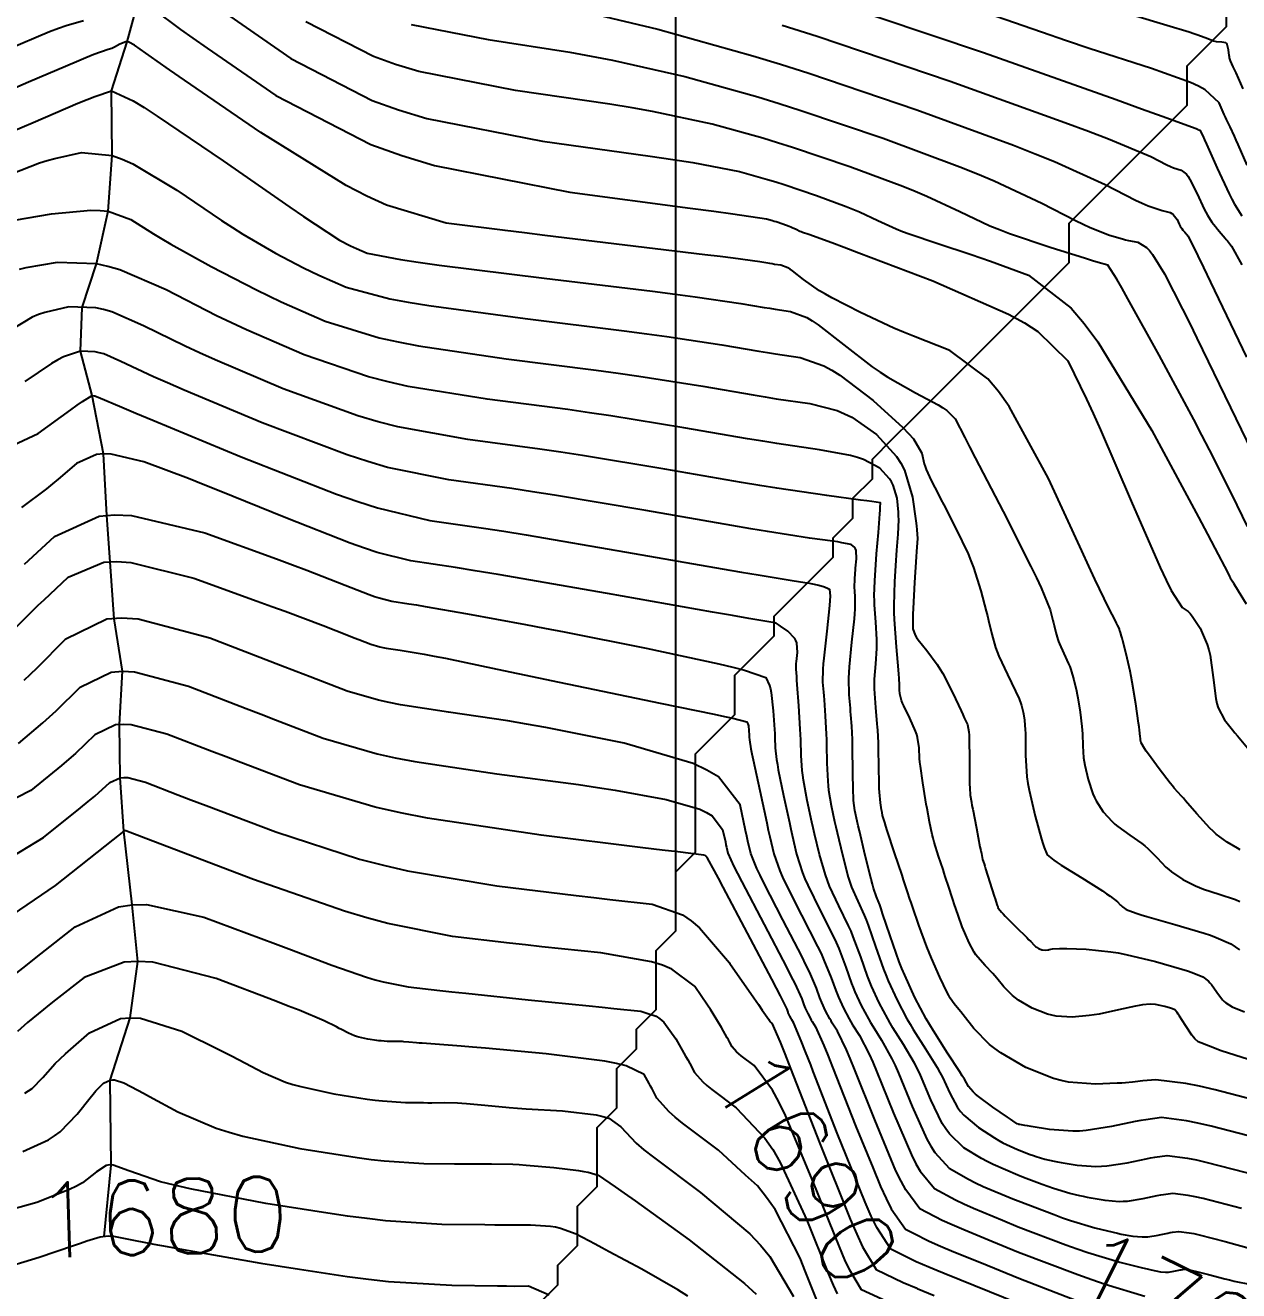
# Model space of a CAD drawing. Header units: metres. Extents: x 837117 to 838479, y 1189012 to 1191015.
# Drawn here: x 837821.9 to 837883.6, y 1189146.2 to 1189210.5 of the extents above; entities that cross this region are included whole.
import ezdxf

# ---------------------------------------------------------------- set-up
doc = ezdxf.new("R2010")
doc.units = ezdxf.units.M
doc.header["$LTSCALE"] = 0.3
for name, color, linetype in [('COTAS 10', 1, 'Continuous'), ('COTAS INT', 252, 'Continuous'), ('DRENAJE', 5, 'Continuous')]:
    doc.layers.add(name, color=color, linetype=linetype)
doc.styles.get("Standard").update_dxf_attribs({"font": 'simplex.shx'})

msp = doc.modelspace()

# ---------------------------------------------------------------- linework, layer by layer
at = {"layer": 'COTAS 10'}
for points in [[(837849.753, 1189211.325), (837854.098, 1189210.288), (837858.928, 1189208.939), (837860.34, 1189208.508), (837861.783, 1189208.052), (837867.26, 1189206.2), (837872.188, 1189204.39), (837873.285, 1189203.961), (837874.265, 1189203.563), (837876.838, 1189202.39), (837878.388, 1189201.6), (837878.723, 1189201.444), (837879.018, 1189201.315), (837879.742, 1189201.076), (837880.135, 1189200.97), (837880.222, 1189200.924), (837880.298, 1189200.872), (837880.491, 1189200.623), (837880.607, 1189200.373), (837880.634, 1189200.319), (837880.659, 1189200.272), (837880.733, 1189200.156), (837880.793, 1189200.083), (837880.827, 1189200.043), (837880.89, 1189199.97), (837880.954, 1189199.894), (837880.972, 1189199.872), (837880.991, 1189199.849), (837881.059, 1189199.763), (837881.556, 1189198.767), (837881.845, 1189198.17), (837882.2, 1189197.435), (837884.027, 1189193.621)], [(837883.7, 1189168.58), (837883.563, 1189168.659), (837883.049, 1189168.959), (837882.49, 1189169.37), (837882.324, 1189169.52), (837882.153, 1189169.684), (837881.494, 1189170.406), (837880.927, 1189171.074), (837880.814, 1189171.204), (837880.72, 1189171.311), (837880.536, 1189171.502), (837880.354, 1189171.707), (837880.26, 1189171.824), (837880.149, 1189171.965), (837879.589, 1189172.692), (837879.034, 1189173.44), (837878.925, 1189173.595), (837878.835, 1189173.728), (837878.67, 1189174.02), (837878.638, 1189174.157), (837878.632, 1189174.193), (837878.627, 1189174.227), (837878.62, 1189174.341), (837878.585, 1189174.659), (837878.564, 1189174.822), (837878.536, 1189175.017), (837878.393, 1189175.99), (837878.209, 1189177.102), (837878.157, 1189177.384), (837878.103, 1189177.655), (837877.904, 1189178.54), (837877.735, 1189179.201), (837877.701, 1189179.331), (837877.672, 1189179.437), (837877.616, 1189179.629), (837877.598, 1189179.667), (837877.595, 1189179.676), (837877.591, 1189179.685), (837877.583, 1189179.712), (837877.577, 1189179.741), (837877.574, 1189179.75), (837877.572, 1189179.76), (837877.561, 1189179.803), (837877.472, 1189179.993), (837877.421, 1189180.096), (837877.357, 1189180.221), (837877.031, 1189180.857), (837876.315, 1189182.342), (837876.005, 1189183.003), (837875.648, 1189183.772), (837873.955, 1189187.45), (837871.967, 1189191.114), (837871.423, 1189191.875), (837870.882, 1189192.525), (837868.951, 1189193.954), (837867.089, 1189194.682), (837866.592, 1189194.89), (837866.102, 1189195.101), (837864.398, 1189195.885), (837862.947, 1189196.632), (837862.618, 1189196.819), (837862.319, 1189196.998), (837861.501, 1189197.575), (837860.952, 1189198.002), (837860.823, 1189198.087), (837860.704, 1189198.157), (837860.358, 1189198.289), (837860.024, 1189198.338), (837859.913, 1189198.356), (837859.793, 1189198.376), (837859.293, 1189198.462), (837857.934, 1189198.648), (837857.273, 1189198.732), (837856.488, 1189198.829), (837848.362, 1189199.805), (837847.323, 1189199.933), (837846.347, 1189200.054), (837843.333, 1189200.438), (837840.302, 1189201.352), (837839.315, 1189201.807), (837838.262, 1189202.349), (837833.925, 1189205.037), (837830.045, 1189207.702), (837829.28, 1189208.23), (837828.65, 1189208.667), (837827.494, 1189209.487), (837827.212, 1189209.632), (837827.132, 1189209.643), (837827.052, 1189209.641), (837826.758, 1189209.529), (837826.485, 1189209.37), (837826.417, 1189209.339), (837826.354, 1189209.313), (837826.154, 1189209.264), (837825.427, 1189209), (837825.031, 1189208.839), (837824.55, 1189208.639), (837822.108, 1189207.596), (837819.645, 1189206.54)], [(837886.267, 1189155.376), (837882.429, 1189156.372), (837881.628, 1189156.556), (837880.941, 1189156.7), (837879.408, 1189156.891), (837878.747, 1189156.83), (837878.61, 1189156.816), (837878.493, 1189156.803), (837878.235, 1189156.767), (837877.867, 1189156.733), (837877.681, 1189156.722), (837877.457, 1189156.71), (837876.345, 1189156.662), (837874.979, 1189156.761), (837874.596, 1189156.842), (837874.211, 1189156.945), (837872.801, 1189157.514), (837871.53, 1189158.255), (837871.233, 1189158.469), (837870.958, 1189158.685), (837870.162, 1189159.496), (837869.617, 1189160.194), (837869.501, 1189160.339), (837869.399, 1189160.464), (837869.159, 1189160.74), (837868.961, 1189161.035), (837868.886, 1189161.171), (837868.802, 1189161.331), (837868.428, 1189162.104), (837868.004, 1189163.074), (837867.889, 1189163.357), (837867.775, 1189163.646), (837867.371, 1189164.745), (837867.041, 1189165.698), (837866.973, 1189165.895), (837866.916, 1189166.064), (837866.792, 1189166.433), (837866.657, 1189166.849), (837866.591, 1189167.048), (837866.514, 1189167.282), (837866.135, 1189168.429), (837865.763, 1189169.56), (837865.69, 1189169.783), (837865.631, 1189169.968), (837865.527, 1189170.314), (837865.499, 1189170.471), (837865.488, 1189170.537), (837865.476, 1189170.613), (837865.419, 1189170.969), (837865.364, 1189171.508), (837865.353, 1189171.7), (837865.344, 1189171.911), (837865.326, 1189172.823), (837865.319, 1189173.684), (837865.317, 1189173.862), (837865.314, 1189174.013), (837865.304, 1189174.341), (837865.278, 1189174.661), (837865.265, 1189174.808), (837865.25, 1189174.981), (837865.174, 1189175.814), (837865.12, 1189176.761), (837865.117, 1189177.006), (837865.12, 1189177.243), (837865.177, 1189178.035), (837865.234, 1189178.81), (837865.237, 1189179.037), (837865.235, 1189179.268), (837865.18, 1189180.146), (837865.116, 1189181.024), (837865.108, 1189181.256), (837865.105, 1189181.482), (837865.125, 1189182.256), (837865.183, 1189183.083), (837865.203, 1189183.342), (837865.224, 1189183.615), (837865.312, 1189184.708), (837865.388, 1189185.657), (837865.401, 1189185.838), (837865.41, 1189185.985), (837865.414, 1189186.22), (837864.986, 1189186.279), (837864.722, 1189186.315), (837864.396, 1189186.359), (837862.695, 1189186.587), (837860.147, 1189186.964), (837859.286, 1189187.102), (837858.359, 1189187.254), (837854.45, 1189187.924), (837850.273, 1189188.62), (837849.176, 1189188.789), (837848.104, 1189188.946), (837844.45, 1189189.429), (837840.889, 1189190.075), (837839.876, 1189190.337), (837838.851, 1189190.634), (837835.052, 1189192.006), (837831.606, 1189193.476), (837830.804, 1189193.835), (837830.067, 1189194.173), (837827.954, 1189195.221), (837826.348, 1189195.922), (837825.931, 1189196.042), (837825.525, 1189196.129), (837824.162, 1189196.173), (837822.935, 1189195.896), (837822.615, 1189195.781), (837822.305, 1189195.649), (837821.26, 1189195.034)], [(837821.52, 1189179.935), (837822.336, 1189180.749), (837822.608, 1189181.012), (837822.902, 1189181.292), (837824.129, 1189182.441), (837825.935, 1189183.198), (837826.593, 1189183.23), (837827.318, 1189183.186), (837830.507, 1189182.385), (837833.726, 1189181.223), (837834.471, 1189180.951), (837835.153, 1189180.7), (837837.085, 1189179.971), (837838.38, 1189179.469), (837838.66, 1189179.36), (837838.906, 1189179.265), (837839.511, 1189179.033), (837839.972, 1189178.898), (837840.127, 1189178.864), (837840.294, 1189178.831), (837840.997, 1189178.726), (837842.23, 1189178.52), (837842.731, 1189178.424), (837843.302, 1189178.312), (837845.938, 1189177.763), (837849.087, 1189177.098), (837849.98, 1189176.912), (837850.883, 1189176.724), (837854.219, 1189176.039), (837856.962, 1189175.472), (837857.49, 1189175.358), (837857.918, 1189175.263), (837858.63, 1189175.079), (837858.68, 1189174.975), (837858.691, 1189174.932), (837858.701, 1189174.881), (837858.728, 1189174.645), (837858.744, 1189174.402), (837858.747, 1189174.347), (837858.749, 1189174.298), (837858.754, 1189174.164), (837858.834, 1189173.71), (837858.885, 1189173.46), (837858.948, 1189173.154), (837859.278, 1189171.599), (837859.636, 1189169.942), (837859.717, 1189169.572), (837859.791, 1189169.241), (837859.989, 1189168.367), (837860.296, 1189167.512), (837860.437, 1189167.193), (837860.603, 1189166.838), (837861.404, 1189165.256), (837862.22, 1189163.663), (837862.395, 1189163.301), (837862.547, 1189162.973), (837862.914, 1189162.071), (837863.144, 1189161.421), (837863.21, 1189161.251), (837863.278, 1189161.086), (837863.534, 1189160.527), (837863.82, 1189159.991), (837863.907, 1189159.84), (837863.997, 1189159.688), (837864.351, 1189159.131), (837864.844, 1189158.184), (837865.022, 1189157.785), (837865.218, 1189157.328), (837866.076, 1189155.187), (837866.99, 1189153.064), (837867.221, 1189152.619), (837867.443, 1189152.236), (837868.167, 1189151.366), (837869.223, 1189150.783), (837869.655, 1189150.581), (837870.147, 1189150.36), (837871.619, 1189149.752), (837872.425, 1189149.418), (837874.842, 1189148.498), (837875.421, 1189148.292), (837875.961, 1189148.108), (837877.587, 1189147.619), (837878.738, 1189147.33), (837878.979, 1189147.272), (837879.186, 1189147.222), (837879.652, 1189147.122), (837879.906, 1189147.103), (837879.979, 1189147.105), (837880.053, 1189147.11), (837880.329, 1189147.154), (837880.584, 1189147.208), (837880.645, 1189147.219), (837880.702, 1189147.229), (837880.871, 1189147.251), (837881.146, 1189147.217), (837881.268, 1189147.191), (837881.412, 1189147.158), (837882.099, 1189146.98), (837882.93, 1189146.767), (837883.164, 1189146.711), (837883.401, 1189146.657), (837884.268, 1189146.476)], [(837865.886, 1189145.549), (837864.458, 1189146.204), (837863.861, 1189147.203), (837863.612, 1189147.742), (837863.327, 1189148.396), (837861.998, 1189151.706), (837860.585, 1189155.077), (837860.248, 1189155.77), (837859.934, 1189156.358), (837858.993, 1189157.61), (837858.342, 1189158.101), (837858.211, 1189158.21), (837858.1, 1189158.307), (837857.876, 1189158.556), (837857.74, 1189158.812), (837857.685, 1189158.913), (837857.623, 1189159.026), (837857.333, 1189159.546), (837856.921, 1189160.233), (837856.78, 1189160.452), (837856.628, 1189160.685), (837855.986, 1189161.629), (837855.942, 1189161.664), (837854.816, 1189162.516), (837854.331, 1189162.711), (837853.778, 1189162.886), (837851.199, 1189163.335), (837848.199, 1189163.651), (837847.38, 1189163.742), (837846.565, 1189163.833), (837843.664, 1189164.176), (837840.368, 1189164.832), (837839.305, 1189165.122), (837838.176, 1189165.459), (837833.554, 1189167.068), (837828.075, 1189169.146), (837827.05, 1189169.534), (837827.007, 1189169.544), (837826.996, 1189169.544), (837826.986, 1189169.542), (837826.953, 1189169.527), (837826.399, 1189169.089), (837823.458, 1189166.763), (837820.966, 1189165.047)], [(837855.621, 1189145.894), (837855.124, 1189146.201), (837853.286, 1189147.258), (837851.635, 1189148.148), (837851.256, 1189148.351), (837850.912, 1189148.534), (837849.952, 1189149.034), (837849.147, 1189149.334), (837848.9, 1189149.39), (837848.643, 1189149.435), (837847.628, 1189149.5), (837846.279, 1189149.499), (837845.81, 1189149.502), (837845.302, 1189149.507), (837843.123, 1189149.535), (837840.263, 1189149.722), (837839.325, 1189149.827), (837838.324, 1189149.954), (837837.105, 1189150.146), (837834.178, 1189150.605), (837830.335, 1189151.345), (837829.525, 1189151.529), (837828.824, 1189151.703), (837827.21, 1189152.255), (837826.411, 1189152.547), (837826.224, 1189152.558), (837826.053, 1189152.537), (837825.56, 1189152.209), (837824.856, 1189151.649), (837824.551, 1189151.483), (837824.198, 1189151.312), (837822.529, 1189150.654), (837820.272, 1189150.014)]]:
    msp.add_lwpolyline(points, dxfattribs=at)
at = {"layer": 'COTAS INT'}
for points in [[(837862.617, 1189211.824), (837870.66, 1189209.103), (837877.397, 1189206.712), (837878.692, 1189206.25), (837879.741, 1189205.876), (837881.468, 1189205.247), (837881.566, 1189205.197), (837881.587, 1189205.187), (837881.605, 1189205.179), (837881.651, 1189205.164), (837881.805, 1189204.864), (837881.892, 1189204.676), (837881.998, 1189204.442), (837882.539, 1189203.221), (837883.136, 1189201.927), (837883.276, 1189201.648), (837883.406, 1189201.403), (837883.785, 1189200.805)], [(837884.065, 1189203.377), (837883.6, 1189204.427), (837883.499, 1189204.653), (837883.41, 1189204.851), (837883.185, 1189205.33), (837883.011, 1189205.695), (837882.953, 1189205.82), (837882.89, 1189205.957), (837882.629, 1189206.541), (837881.926, 1189207.208), (837881.585, 1189207.398), (837881.18, 1189207.589), (837879.191, 1189208.299), (837876.022, 1189209.318), (837874.874, 1189209.705), (837873.609, 1189210.138), (837868.061, 1189212.079)], [(837828.436, 1189211.319), (837829.843, 1189210.279), (837830.469, 1189209.835), (837831.198, 1189209.324), (837834.688, 1189206.915), (837839.51, 1189204.43), (837841.079, 1189203.87), (837842.749, 1189203.367), (837849.627, 1189202.012), (837855.747, 1189201.2), (837856.94, 1189201.039), (837857.916, 1189200.905), (837859.627, 1189200.651), (837859.932, 1189200.565), (837860.021, 1189200.538), (837860.113, 1189200.509), (837860.459, 1189200.392), (837860.78, 1189200.273), (837860.855, 1189200.242), (837860.924, 1189200.214), (837861.124, 1189200.119), (837861.322, 1189200.029), (837861.389, 1189200.003), (837861.462, 1189199.975), (837861.771, 1189199.872), (837862.948, 1189199.443), (837863.569, 1189199.21), (837864.317, 1189198.927), (837868.084, 1189197.495), (837871.933, 1189195.806), (837872.734, 1189195.362), (837873.419, 1189194.927), (837874.937, 1189193.44), (837875.898, 1189191.48), (837876.233, 1189190.748), (837876.598, 1189189.932), (837878.165, 1189186.302), (837879.633, 1189182.936), (837879.937, 1189182.288), (837880.196, 1189181.762), (837880.757, 1189180.889), (837881.06, 1189180.686), (837881.156, 1189180.584), (837881.257, 1189180.461), (837881.662, 1189179.851), (837882.031, 1189179.014), (837882.108, 1189178.749), (837882.174, 1189178.47), (837882.323, 1189177.338), (837882.46, 1189176.26), (837882.518, 1189176.014), (837882.586, 1189175.791), (837882.903, 1189175.176), (837883.311, 1189174.675), (837883.436, 1189174.525), (837883.565, 1189174.369), (837884.074, 1189173.764)], [(837821.023, 1189209.267), (837823.183, 1189210.167), (837823.635, 1189210.342), (837824.023, 1189210.485), (837824.899, 1189210.73)], [(837832.352, 1189210.947), (837835.451, 1189208.794), (837839.58, 1189206.665), (837840.924, 1189206.186), (837842.354, 1189205.755), (837848.245, 1189204.594), (837853.706, 1189203.843), (837854.867, 1189203.669), (837855.875, 1189203.51), (837858.245, 1189203.06), (837859.681, 1189202.659), (837860.101, 1189202.531), (837860.53, 1189202.395), (837862.159, 1189201.844), (837863.668, 1189201.283), (837864.021, 1189201.141), (837864.347, 1189201.004), (837865.289, 1189200.561), (837866.217, 1189200.137), (837866.534, 1189200.012), (837866.876, 1189199.885), (837868.328, 1189199.399), (837870.021, 1189198.845), (837870.514, 1189198.674), (837871.019, 1189198.496), (837872.934, 1189197.788), (837875.105, 1189196.116), (837875.771, 1189195.33), (837876.465, 1189194.403), (837879.209, 1189189.89), (837881.584, 1189185.479), (837882.045, 1189184.617), (837882.422, 1189183.911), (837883.075, 1189182.659), (837883.158, 1189182.468), (837883.176, 1189182.431), (837883.19, 1189182.402), (837883.222, 1189182.352), (837883.289, 1189182.257), (837883.325, 1189182.199), (837883.37, 1189182.126), (837883.596, 1189181.748), (837884, 1189181.075)], [(837884.069, 1189185.012), (837883.292, 1189186.619), (837882.147, 1189188.913), (837881.759, 1189189.659), (837881.342, 1189190.452), (837879.582, 1189193.716), (837877.992, 1189196.593), (837877.682, 1189197.143), (837877.428, 1189197.585), (837876.983, 1189198.293), (837876.484, 1189198.436), (837876.197, 1189198.523), (837875.845, 1189198.631), (837874.036, 1189199.191), (837871.976, 1189199.892), (837871.466, 1189200.088), (837870.982, 1189200.285), (837869.453, 1189201.003), (837867.769, 1189201.795), (837867.188, 1189202.039), (837866.556, 1189202.293), (837863.86, 1189203.296), (837860.948, 1189204.281), (837860.181, 1189204.523), (837859.43, 1189204.752), (837856.862, 1189205.469), (837853.834, 1189206.115), (837852.794, 1189206.299), (837851.666, 1189206.485), (837846.862, 1189207.177), (837841.96, 1189208.143), (837840.769, 1189208.502), (837839.65, 1189208.901), (837836.213, 1189210.673)], [(837841.565, 1189210.531), (837845.48, 1189209.76), (837849.625, 1189209.128), (837850.72, 1189208.929), (837851.793, 1189208.72), (837855.48, 1189207.879), (837859.179, 1189206.846), (837860.26, 1189206.516), (837861.365, 1189206.167), (837865.56, 1189204.748), (837869.444, 1189203.302), (837870.354, 1189202.937), (837871.192, 1189202.586), (837873.617, 1189201.445), (837875.334, 1189200.561), (837875.725, 1189200.373), (837876.079, 1189200.209), (837877.052, 1189199.821), (837877.72, 1189199.629), (837877.881, 1189199.588), (837878.033, 1189199.553), (837878.495, 1189199.471), (837878.945, 1189199.194), (837879.089, 1189199.036), (837879.24, 1189198.843), (837879.857, 1189197.85), (837880.778, 1189196.065), (837881.122, 1189195.373), (837881.505, 1189194.594), (837883.208, 1189191.064), (837884.812, 1189187.748)], [(837860.419, 1189210.501), (837862.2, 1189209.938), (837868.96, 1189207.651), (837874.793, 1189205.551), (837875.989, 1189205.106), (837877.003, 1189204.72), (837879.153, 1189203.819), (837879.977, 1189203.398), (837880.155, 1189203.315), (837880.312, 1189203.247), (837880.696, 1189203.12), (837880.97, 1189202.917), (837881.057, 1189202.8), (837881.148, 1189202.657), (837881.515, 1189201.922), (837881.871, 1189201.15), (837881.955, 1189200.983), (837882.033, 1189200.837), (837882.259, 1189200.48), (837882.445, 1189200.257), (837882.498, 1189200.194), (837882.55, 1189200.132), (837882.743, 1189199.908), (837882.941, 1189199.673), (837882.997, 1189199.604), (837883.054, 1189199.534), (837883.264, 1189199.269), (837883.787, 1189198.314)], [(837883.852, 1189207.267), (837883.49, 1189208.08), (837883.416, 1189208.246), (837883.353, 1189208.386), (837883.218, 1189208.676), (837883.164, 1189208.838), (837883.152, 1189208.897), (837883.141, 1189208.963), (837883.113, 1189209.251), (837883.047, 1189209.51), (837883.013, 1189209.557), (837882.971, 1189209.594), (837882.763, 1189209.639), (837882.5, 1189209.648), (837882.424, 1189209.663), (837882.347, 1189209.682), (837882.058, 1189209.797), (837881.556, 1189209.993), (837881.345, 1189210.064), (837881.103, 1189210.142), (837879.968, 1189210.485), (837878.226, 1189211)], [(837820.095, 1189204.592), (837822.341, 1189205.557), (837824.622, 1189206.524), (837825.09, 1189206.713), (837825.486, 1189206.869), (837826.325, 1189207.152), (837827.424, 1189206.645), (837827.984, 1189206.303), (837828.655, 1189205.874), (837832.005, 1189203.598), (837835.392, 1189201.25), (837836.087, 1189200.775), (837836.676, 1189200.377), (837837.926, 1189199.575), (837838.482, 1189199.287), (837838.634, 1189199.213), (837838.785, 1189199.141), (837839.322, 1189198.905), (837841.025, 1189198.577), (837841.912, 1189198.447), (837842.978, 1189198.302), (837848.324, 1189197.636), (837853.824, 1189196.969), (837854.987, 1189196.822), (837855.993, 1189196.691), (837858.324, 1189196.354), (837859.51, 1189196.151), (837859.793, 1189196.105), (837860.057, 1189196.062), (837860.849, 1189195.946), (837861.669, 1189195.632), (837861.951, 1189195.466), (837862.256, 1189195.265), (837863.558, 1189194.253), (837865.001, 1189193.127), (837865.396, 1189192.854), (837865.789, 1189192.598), (837867.192, 1189191.814), (837868.348, 1189191.199), (837868.586, 1189191.05), (837868.787, 1189190.909), (837869.216, 1189190.479), (837869.709, 1189189.53), (837869.951, 1189189.064), (837870.238, 1189188.509), (837871.654, 1189185.768), (837873.063, 1189182.985), (837873.345, 1189182.402), (837873.581, 1189181.902), (837874.044, 1189180.775), (837874.184, 1189180.237), (837874.216, 1189180.108), (837874.245, 1189179.987), (837874.327, 1189179.622), (837874.429, 1189179.271), (837874.471, 1189179.159), (837874.519, 1189179.041), (837874.743, 1189178.56), (837874.98, 1189178.037), (837875.037, 1189177.892), (837875.09, 1189177.747), (837875.247, 1189177.223), (837875.376, 1189176.651), (837875.411, 1189176.476), (837875.445, 1189176.294), (837875.564, 1189175.576), (837875.656, 1189174.849), (837875.673, 1189174.661), (837875.687, 1189174.478), (837875.706, 1189173.869), (837875.745, 1189173.257), (837875.771, 1189173.074), (837875.803, 1189172.884), (837875.973, 1189172.15), (837876.22, 1189171.426), (837876.301, 1189171.244), (837876.387, 1189171.069), (837876.743, 1189170.504), (837877.188, 1189170.01), (837877.33, 1189169.881), (837877.48, 1189169.755), (837878.093, 1189169.324), (837878.711, 1189168.897), (837878.864, 1189168.773), (837879.011, 1189168.646), (837879.477, 1189168.166), (837879.931, 1189167.697), (837880.07, 1189167.576), (837880.215, 1189167.46), (837880.785, 1189167.074), (837881.438, 1189166.74), (837881.636, 1189166.656), (837881.841, 1189166.576), (837882.64, 1189166.319), (837883.463, 1189166.046), (837883.683, 1189165.956)], [(837821.239, 1189202.942), (837822.669, 1189203.491), (837823.057, 1189203.615), (837823.441, 1189203.727), (837824.799, 1189204.029), (837826.356, 1189203.871), (837826.865, 1189203.692), (837827.409, 1189203.455), (837829.657, 1189202.111), (837831.927, 1189200.569), (837832.485, 1189200.208), (837833.012, 1189199.874), (837834.66, 1189198.905), (837836.092, 1189198.163), (837836.483, 1189197.973), (837836.872, 1189197.789), (837838.255, 1189197.18), (837840.482, 1189196.591), (837841.403, 1189196.42), (837842.455, 1189196.245), (837847.356, 1189195.585), (837852.394, 1189194.964), (837853.534, 1189194.814), (837854.563, 1189194.673), (837857.356, 1189194.247), (837859.227, 1189193.926), (837859.674, 1189193.853), (837860.09, 1189193.786), (837861.34, 1189193.602), (837862.547, 1189193.181), (837862.937, 1189192.965), (837863.351, 1189192.706), (837865.048, 1189191.412), (837866.555, 1189190.043), (837866.849, 1189189.737), (837867.09, 1189189.462), (837867.515, 1189188.734), (837867.635, 1189188.203), (837867.683, 1189188.054), (837867.738, 1189187.903), (837867.99, 1189187.349), (837868.363, 1189186.635), (837868.494, 1189186.383), (837868.637, 1189186.108), (837869.253, 1189184.918), (837869.87, 1189183.615), (837870.014, 1189183.268), (837870.146, 1189182.927), (837870.527, 1189181.747), (837870.795, 1189180.713), (837870.857, 1189180.465), (837870.913, 1189180.233), (837871.07, 1189179.532), (837871.267, 1189178.858), (837871.348, 1189178.642), (837871.44, 1189178.415), (837871.87, 1189177.491), (837872.288, 1189176.637), (837872.373, 1189176.454), (837872.444, 1189176.294), (837872.591, 1189175.906), (837872.65, 1189175.648), (837872.665, 1189175.569), (837872.681, 1189175.486), (837872.734, 1189175.162), (837872.775, 1189174.681), (837872.782, 1189174.5), (837872.788, 1189174.298), (837872.793, 1189173.396), (837872.863, 1189172.287), (837872.909, 1189171.955), (837872.968, 1189171.612), (837873.276, 1189170.279), (837873.605, 1189169.124), (837873.676, 1189168.892), (837873.739, 1189168.698), (837873.896, 1189168.316), (837874.227, 1189168.055), (837874.399, 1189167.938), (837874.607, 1189167.802), (837875.65, 1189167.146), (837876.702, 1189166.483), (837876.915, 1189166.342), (837877.094, 1189166.219), (837877.459, 1189165.927), (837877.617, 1189165.764), (837877.665, 1189165.722), (837877.715, 1189165.682), (837877.912, 1189165.549), (837878.419, 1189165.356), (837878.664, 1189165.278), (837878.954, 1189165.19), (837880.381, 1189164.783), (837881.866, 1189164.342), (837882.193, 1189164.232), (837882.483, 1189164.127), (837883.228, 1189163.792), (837883.671, 1189163.492)], [(837821.397, 1189200.584), (837823.273, 1189200.906), (837825.287, 1189201.096), (837825.746, 1189201.08), (837826.162, 1189201.035), (837827.308, 1189200.623), (837828.462, 1189199.889), (837828.883, 1189199.64), (837829.348, 1189199.371), (837831.394, 1189198.236), (837833.702, 1189197.04), (837834.333, 1189196.733), (837834.959, 1189196.437), (837837.187, 1189195.456), (837839.938, 1189194.605), (837840.894, 1189194.392), (837841.933, 1189194.189), (837846.387, 1189193.533), (837850.964, 1189192.958), (837852.081, 1189192.805), (837853.133, 1189192.656), (837856.387, 1189192.139), (837858.943, 1189191.701), (837859.554, 1189191.601), (837860.124, 1189191.51), (837861.83, 1189191.259), (837863.222, 1189190.902), (837863.592, 1189190.745), (837863.956, 1189190.562), (837865.217, 1189189.693), (837866.239, 1189188.574), (837866.453, 1189188.235), (837866.636, 1189187.883), (837867.048, 1189186.503), (837867.218, 1189185.292), (837867.249, 1189185.046), (837867.273, 1189184.838), (837867.303, 1189184.409), (837867.271, 1189183.957), (837867.256, 1189183.734), (837867.239, 1189183.469), (837867.154, 1189182.161), (837867.077, 1189180.838), (837867.064, 1189180.563), (837867.055, 1189180.328), (837867.056, 1189179.812), (837867.181, 1189179.487), (837867.25, 1189179.372), (837867.335, 1189179.246), (837867.767, 1189178.705), (837868.294, 1189178.001), (837868.438, 1189177.773), (837868.582, 1189177.532), (837869.093, 1189176.54), (837869.517, 1189175.638), (837869.604, 1189175.452), (837869.68, 1189175.294), (837869.845, 1189174.954), (837869.911, 1189174.582), (837869.923, 1189174.404), (837869.932, 1189174.193), (837869.946, 1189173.16), (837869.948, 1189172.125), (837869.951, 1189171.914), (837869.954, 1189171.735), (837869.974, 1189171.361), (837870.039, 1189171.004), (837870.07, 1189170.836), (837870.107, 1189170.638), (837870.292, 1189169.675), (837870.476, 1189168.727), (837870.513, 1189168.539), (837870.545, 1189168.383), (837870.61, 1189168.091), (837870.684, 1189167.861), (837870.72, 1189167.745), (837870.764, 1189167.607), (837870.982, 1189166.916), (837871.199, 1189166.227), (837871.243, 1189166.089), (837871.279, 1189165.974), (837871.351, 1189165.752), (837871.377, 1189165.683), (837871.384, 1189165.664), (837871.391, 1189165.646), (837871.418, 1189165.585), (837871.571, 1189165.408), (837871.657, 1189165.318), (837871.763, 1189165.209), (837872.305, 1189164.665), (837872.853, 1189164.119), (837872.962, 1189164.008), (837873.053, 1189163.916), (837873.229, 1189163.728), (837873.298, 1189163.658), (837873.322, 1189163.639), (837873.347, 1189163.62), (837873.458, 1189163.556), (837873.583, 1189163.507), (837873.618, 1189163.498), (837873.653, 1189163.491), (837873.782, 1189163.483), (837873.92, 1189163.495), (837873.96, 1189163.5), (837874.001, 1189163.507), (837874.158, 1189163.54), (837874.519, 1189163.562), (837874.689, 1189163.561), (837874.89, 1189163.558), (837875.867, 1189163.523), (837877.125, 1189163.395), (837877.502, 1189163.332), (837877.892, 1189163.258), (837879.405, 1189162.894), (837880.743, 1189162.508), (837881.023, 1189162.419), (837881.263, 1189162.339), (837881.803, 1189162.118), (837882.084, 1189161.895), (837882.162, 1189161.815), (837882.24, 1189161.726), (837882.518, 1189161.336), (837882.806, 1189160.953), (837882.889, 1189160.868), (837882.974, 1189160.792), (837883.293, 1189160.594), (837883.925, 1189160.342)], [(837884.131, 1189157.909), (837882.73, 1189158.36), (837882.084, 1189158.609), (837881.95, 1189158.662), (837881.834, 1189158.707), (837881.574, 1189158.81), (837881.393, 1189158.972), (837881.326, 1189159.054), (837881.253, 1189159.152), (837880.928, 1189159.64), (837880.617, 1189160.125), (837880.553, 1189160.22), (837880.498, 1189160.299), (837880.378, 1189160.444), (837880.265, 1189160.49), (837880.214, 1189160.507), (837880.156, 1189160.525), (837879.875, 1189160.606), (837879.558, 1189160.683), (837879.477, 1189160.698), (837879.398, 1189160.711), (837879.134, 1189160.738), (837878.736, 1189160.698), (837878.572, 1189160.669), (837878.385, 1189160.633), (837877.515, 1189160.435), (837876.533, 1189160.228), (837876.275, 1189160.186), (837876.023, 1189160.151), (837875.164, 1189160.076), (837874.353, 1189160.127), (837874.132, 1189160.171), (837873.912, 1189160.227), (837873.129, 1189160.535), (837872.439, 1189160.938), (837872.277, 1189161.054), (837872.128, 1189161.171), (837871.695, 1189161.612), (837871.335, 1189162.055), (837871.231, 1189162.174), (837871.126, 1189162.291), (837870.732, 1189162.703), (837870.362, 1189163.122), (837870.272, 1189163.244), (837870.187, 1189163.369), (837869.923, 1189163.845), (837869.698, 1189164.36), (837869.636, 1189164.511), (837869.576, 1189164.665), (837869.361, 1189165.249), (837869.16, 1189165.836), (837869.108, 1189165.992), (837869.058, 1189166.145), (837868.887, 1189166.674), (837868.71, 1189167.228), (837868.656, 1189167.396), (837868.599, 1189167.572), (837868.372, 1189168.26), (837868.154, 1189168.972), (837868.102, 1189169.161), (837868.053, 1189169.348), (837867.909, 1189169.994), (837867.783, 1189170.68), (837867.747, 1189170.891), (837867.709, 1189171.112), (837867.566, 1189171.984), (837867.447, 1189172.825), (837867.424, 1189173.025), (837867.406, 1189173.211), (837867.378, 1189173.768), (837867.306, 1189174.282), (837867.26, 1189174.442), (837867.203, 1189174.609), (837866.904, 1189175.275), (837866.601, 1189175.898), (837866.541, 1189176.038), (837866.492, 1189176.163), (837866.401, 1189176.498), (837866.386, 1189176.713), (837866.384, 1189176.763), (837866.384, 1189176.809), (837866.39, 1189176.941), (837866.373, 1189177.305), (837866.357, 1189177.497), (837866.337, 1189177.73), (837866.225, 1189178.9), (837866.126, 1189180.277), (837866.113, 1189180.64), (837866.107, 1189180.994), (837866.14, 1189182.209), (837866.212, 1189183.286), (837866.231, 1189183.555), (837866.25, 1189183.81), (837866.313, 1189184.625), (837866.343, 1189185.349), (837866.339, 1189185.547), (837866.331, 1189185.744), (837866.26, 1189186.449), (837866.064, 1189187.108), (837865.976, 1189187.277), (837865.874, 1189187.439), (837865.386, 1189187.973), (837864.561, 1189188.418), (837864.248, 1189188.524), (837863.897, 1189188.623), (837862.321, 1189188.915), (837860.157, 1189189.234), (837859.435, 1189189.349), (837858.66, 1189189.476), (837855.419, 1189190.032), (837851.703, 1189190.638), (837850.628, 1189190.797), (837849.534, 1189190.952), (837845.419, 1189191.481), (837841.411, 1189192.132), (837840.385, 1189192.365), (837839.394, 1189192.62), (837836.12, 1189193.731), (837833.195, 1189195.004), (837832.425, 1189195.361), (837831.673, 1189195.721), (837829.102, 1189197.038), (837826.759, 1189198.061), (837826.151, 1189198.235), (837825.56, 1189198.362), (837823.571, 1189198.426), (837821.972, 1189198.163), (837821.628, 1189198.084)], [(837885.433, 1189153.697), (837882.225, 1189154.529), (837881.556, 1189154.683), (837880.982, 1189154.803), (837879.701, 1189154.963), (837878.91, 1189154.858), (837878.646, 1189154.813), (837878.361, 1189154.76), (837877.169, 1189154.508), (837875.88, 1189154.304), (837875.535, 1189154.281), (837875.195, 1189154.272), (837874.01, 1189154.361), (837873.078, 1189154.51), (837872.897, 1189154.539), (837872.75, 1189154.563), (837872.497, 1189154.605), (837872.458, 1189154.617), (837872.43, 1189154.627), (837872.371, 1189154.649), (837872.142, 1189154.795), (837872.02, 1189154.877), (837871.874, 1189154.978), (837871.134, 1189155.495), (837870.394, 1189156.043), (837870.246, 1189156.163), (837870.124, 1189156.27), (837869.89, 1189156.543), (837869.683, 1189156.915), (837869.578, 1189157.085), (837869.452, 1189157.283), (837868.825, 1189158.238), (837868.108, 1189159.368), (837867.924, 1189159.676), (837867.748, 1189159.982), (837867.168, 1189161.069), (837866.649, 1189162.203), (837866.511, 1189162.538), (837866.376, 1189162.882), (837865.91, 1189164.2), (837865.529, 1189165.345), (837865.448, 1189165.579), (837865.378, 1189165.777), (837865.212, 1189166.194), (837865.066, 1189166.628), (837865.008, 1189166.837), (837864.943, 1189167.084), (837864.645, 1189168.296), (837864.352, 1189169.536), (837864.291, 1189169.801), (837864.237, 1189170.031), (837864.113, 1189170.58), (837864.055, 1189171.086), (837864.043, 1189171.29), (837864.034, 1189171.521), (837864.014, 1189172.584), (837864.001, 1189173.69), (837863.995, 1189173.947), (837863.989, 1189174.184), (837863.957, 1189174.861), (837863.914, 1189175.435), (837863.901, 1189175.606), (837863.886, 1189175.782), (837863.826, 1189176.46), (837863.808, 1189177.303), (837863.819, 1189177.582), (837863.838, 1189177.882), (837863.964, 1189179.13), (837864.095, 1189180.316), (837864.117, 1189180.576), (837864.132, 1189180.806), (837864.134, 1189181.393), (837864.107, 1189181.772), (837864.104, 1189181.872), (837864.102, 1189181.969), (837864.111, 1189182.304), (837864.136, 1189182.661), (837864.144, 1189182.773), (837864.153, 1189182.89), (837864.192, 1189183.362), (837864.178, 1189183.785), (837864.155, 1189183.872), (837864.122, 1189183.945), (837863.934, 1189184.099), (837863.46, 1189184.19), (837863.248, 1189184.224), (837863, 1189184.261), (837861.811, 1189184.427), (837859.671, 1189184.756), (837858.823, 1189184.896), (837857.865, 1189185.057), (837853.482, 1189185.817), (837848.843, 1189186.602), (837847.723, 1189186.78), (837846.674, 1189186.941), (837843.482, 1189187.377), (837840.367, 1189188.019), (837839.367, 1189188.309), (837838.307, 1189188.649), (837833.985, 1189190.282), (837830.018, 1189191.948), (837829.182, 1189192.308), (837828.461, 1189192.625), (837826.805, 1189193.404), (837825.936, 1189193.784), (837825.71, 1189193.848), (837825.491, 1189193.895), (837824.753, 1189193.919), (837823.897, 1189193.629), (837823.603, 1189193.478), (837823.285, 1189193.296), (837821.932, 1189192.385)], [(837820.048, 1189188.549), (837822.604, 1189189.736), (837824.265, 1189190.943), (837824.591, 1189191.174), (837824.859, 1189191.361), (837825.344, 1189191.666), (837825.456, 1189191.662), (837825.49, 1189191.655), (837825.524, 1189191.645), (837825.657, 1189191.587), (837826.855, 1189191.077), (837827.561, 1189190.781), (837828.429, 1189190.42), (837832.917, 1189188.557), (837837.763, 1189186.663), (837838.858, 1189186.282), (837839.844, 1189185.962), (837842.513, 1189185.325), (837845.244, 1189184.935), (837846.27, 1189184.772), (837847.413, 1189184.585), (837852.513, 1189183.709), (837857.371, 1189182.86), (837858.36, 1189182.69), (837859.195, 1189182.548), (837860.928, 1189182.268), (837861.578, 1189182.171), (837861.731, 1189182.145), (837861.873, 1189182.118), (837862.287, 1189182.024), (837862.576, 1189181.937), (837862.639, 1189181.915), (837862.694, 1189181.894), (837862.83, 1189181.826), (837862.861, 1189181.463), (837862.85, 1189181.255), (837862.83, 1189181.001), (837862.685, 1189179.699), (837862.531, 1189178.326), (837862.505, 1189178.027), (837862.487, 1189177.763), (837862.479, 1189177.107), (837862.522, 1189176.583), (837862.536, 1189176.404), (837862.551, 1189176.209), (837862.61, 1189175.382), (837862.663, 1189174.451), (837862.673, 1189174.191), (837862.682, 1189173.93), (837862.699, 1189172.979), (837862.734, 1189172.068), (837862.754, 1189171.832), (837862.778, 1189171.603), (837862.904, 1189170.835), (837863.087, 1189170.009), (837863.147, 1189169.743), (837863.212, 1189169.462), (837863.481, 1189168.314), (837863.781, 1189167.191), (837863.865, 1189166.926), (837863.95, 1189166.681), (837864.26, 1189165.96), (837864.588, 1189165.249), (837864.685, 1189165.009), (837864.784, 1189164.752), (837865.161, 1189163.668), (837865.568, 1189162.517), (837865.686, 1189162.216), (837865.806, 1189161.924), (837866.259, 1189160.934), (837866.766, 1189159.984), (837866.92, 1189159.717), (837867.08, 1189159.448), (837867.707, 1189158.461), (837868.3, 1189157.508), (837868.439, 1189157.26), (837868.567, 1189157.019), (837868.936, 1189156.204), (837869.34, 1189155.469), (837869.49, 1189155.277), (837869.656, 1189155.091), (837870.393, 1189154.463), (837871.211, 1189153.929), (837871.429, 1189153.803), (837871.643, 1189153.686), (837872.385, 1189153.341), (837873.033, 1189153.094), (837873.189, 1189153.039), (837873.334, 1189152.99), (837873.77, 1189152.859), (837874.247, 1189152.755), (837874.417, 1189152.722), (837874.605, 1189152.688), (837875.421, 1189152.551), (837876.373, 1189152.48), (837876.646, 1189152.487), (837876.923, 1189152.506), (837877.959, 1189152.67), (837878.917, 1189152.872), (837879.146, 1189152.914), (837879.358, 1189152.951), (837879.994, 1189153.035), (837881.023, 1189152.907), (837881.484, 1189152.81), (837882.022, 1189152.686), (837884.6, 1189152.018)], [(837883.766, 1189150.339), (837881.818, 1189150.844), (837881.412, 1189150.937), (837881.064, 1189151.01), (837880.286, 1189151.107), (837879.806, 1189151.044), (837879.645, 1189151.016), (837879.473, 1189150.984), (837878.749, 1189150.831), (837877.966, 1189150.707), (837877.757, 1189150.693), (837877.551, 1189150.688), (837876.831, 1189150.742), (837876.132, 1189150.866), (837875.938, 1189150.905), (837875.744, 1189150.946), (837875.556, 1189150.991), (837875.042, 1189151.112), (837874.209, 1189151.362), (837873.933, 1189151.457), (837873.636, 1189151.562), (837872.687, 1189151.924), (837872.398, 1189152.033), (837871.144, 1189152.578), (837870.838, 1189152.729), (837870.549, 1189152.88), (837869.651, 1189153.43), (837868.918, 1189154.139), (837868.734, 1189154.391), (837868.557, 1189154.667), (837867.983, 1189155.865), (837867.451, 1189157.122), (837867.3, 1189157.435), (837867.148, 1189157.733), (837866.588, 1189158.685), (837866.052, 1189159.528), (837865.916, 1189159.758), (837865.784, 1189159.986), (837865.351, 1189160.798), (837864.964, 1189161.645), (837864.861, 1189161.895), (837864.76, 1189162.151), (837864.412, 1189163.136), (837864.038, 1189164.159), (837863.921, 1189164.44), (837863.799, 1189164.72), (837863.308, 1189165.725), (837862.834, 1189166.733), (837862.722, 1189167.015), (837862.619, 1189167.298), (837862.317, 1189168.332), (837862.072, 1189169.388), (837862.004, 1189169.686), (837861.937, 1189169.986), (837861.695, 1189171.09), (837861.502, 1189172.12), (837861.464, 1189172.375), (837861.434, 1189172.616), (837861.384, 1189173.374), (837861.363, 1189174.17), (837861.351, 1189174.434), (837861.337, 1189174.718), (837861.263, 1189175.903), (837861.187, 1189176.983), (837861.172, 1189177.201), (837861.159, 1189177.384), (837861.131, 1189177.753), (837861.133, 1189177.969), (837861.139, 1189178.056), (837861.148, 1189178.154), (837861.199, 1189178.606), (837861.163, 1189179.092), (837861.118, 1189179.212), (837861.056, 1189179.326), (837860.706, 1189179.685), (837860.34, 1189179.941), (837860.268, 1189179.991), (837860.21, 1189180.031), (837860.109, 1189180.096), (837860.089, 1189180.101), (837860.075, 1189180.103), (837860.044, 1189180.108), (837858.72, 1189180.34), (837857.897, 1189180.484), (837856.877, 1189180.664), (837851.545, 1189181.602), (837845.983, 1189182.567), (837844.817, 1189182.763), (837843.814, 1189182.929), (837841.545, 1189183.273), (837839.835, 1189183.693), (837839.185, 1189183.908), (837838.458, 1189184.165), (837835.195, 1189185.446), (837831.8, 1189186.832), (837830.989, 1189187.155), (837830.235, 1189187.451), (837827.981, 1189188.3), (837826.306, 1189188.697), (837825.917, 1189188.709), (837825.56, 1189188.679), (837824.543, 1189188.213), (837823.626, 1189187.417), (837823.333, 1189187.178), (837823.022, 1189186.931), (837821.758, 1189185.972)], [(837821.912, 1189183.104), (837823.438, 1189184.497), (837825.695, 1189185.531), (837826.486, 1189185.599), (837827.349, 1189185.572), (837831.067, 1189184.689), (837834.71, 1189183.369), (837835.526, 1189183.067), (837836.259, 1189182.793), (837838.208, 1189182.032), (837839.425, 1189181.554), (837839.696, 1189181.458), (837839.938, 1189181.378), (837840.576, 1189181.221), (837841.441, 1189181.089), (837841.827, 1189181.026), (837842.276, 1189180.95), (837844.427, 1189180.576), (837847.379, 1189180.032), (837848.333, 1189179.849), (837849.346, 1189179.652), (837853.499, 1189178.82), (837857.195, 1189178.031), (837857.919, 1189177.86), (837858.514, 1189177.709), (837859.585, 1189177.337), (837859.781, 1189176.933), (837859.825, 1189176.763), (837859.865, 1189176.567), (837859.97, 1189175.647), (837860.031, 1189174.698), (837860.043, 1189174.484), (837860.052, 1189174.291), (837860.069, 1189173.769), (837860.134, 1189173.163), (837860.175, 1189172.917), (837860.225, 1189172.637), (837860.487, 1189171.344), (837860.787, 1189169.964), (837860.861, 1189169.629), (837860.931, 1189169.315), (837861.153, 1189168.35), (837861.458, 1189167.405), (837861.58, 1189167.104), (837861.718, 1189166.785), (837862.356, 1189165.491), (837863.009, 1189164.192), (837863.158, 1189163.87), (837863.293, 1189163.566), (837863.663, 1189162.603), (837863.952, 1189161.786), (837864.035, 1189161.573), (837864.121, 1189161.365), (837864.442, 1189160.663), (837864.802, 1189159.989), (837864.911, 1189159.799), (837865.025, 1189159.608), (837865.47, 1189158.908), (837865.996, 1189157.958), (837866.161, 1189157.61), (837866.335, 1189157.225), (837867.029, 1189155.526), (837867.773, 1189153.866), (837867.977, 1189153.505), (837868.181, 1189153.188), (837868.909, 1189152.398), (837869.886, 1189151.832), (837870.246, 1189151.655), (837870.645, 1189151.469), (837872.151, 1189150.835), (837872.411, 1189150.725), (837874.239, 1189150.03), (837874.677, 1189149.874), (837875.085, 1189149.735), (837876.315, 1189149.366), (837877.241, 1189149.138), (837877.458, 1189149.088), (837877.659, 1189149.044), (837878.242, 1189148.932), (837878.728, 1189148.896), (837878.868, 1189148.899), (837879.01, 1189148.909), (837879.539, 1189148.993), (837879.594, 1189149.005), (837880.029, 1189149.096), (837880.145, 1189149.118), (837880.254, 1189149.136), (837880.579, 1189149.179), (837881.105, 1189149.114), (837881.34, 1189149.064), (837881.615, 1189149.001), (837882.932, 1189148.66), (837884.35, 1189148.284)], [(837878.859, 1189145.872), (837876.837, 1189146.48), (837876.165, 1189146.709), (837875.445, 1189146.965), (837872.438, 1189148.11), (837871.084, 1189148.665), (837869.648, 1189149.252), (837869.063, 1189149.506), (837868.561, 1189149.734), (837867.425, 1189150.333), (837866.706, 1189151.284), (837866.465, 1189151.733), (837866.206, 1189152.263), (837865.123, 1189154.848), (837864.102, 1189157.432), (837863.883, 1189157.961), (837863.692, 1189158.409), (837863.233, 1189159.355), (837862.97, 1189159.768), (837862.903, 1189159.881), (837862.838, 1189159.993), (837862.626, 1189160.392), (837862.435, 1189160.807), (837862.385, 1189160.93), (837862.335, 1189161.056), (837862.165, 1189161.539), (837861.802, 1189162.38), (837861.631, 1189162.732), (837861.431, 1189163.135), (837860.452, 1189165.022), (837859.487, 1189166.89), (837859.294, 1189167.282), (837859.134, 1189167.619), (837858.825, 1189168.385), (837858.683, 1189169.016), (837858.627, 1189169.268), (837858.565, 1189169.554), (837858.281, 1189170.867), (837857.178, 1189172.279), (837856.598, 1189172.627), (837855.9, 1189172.956), (837852.391, 1189173.991), (837848.415, 1189174.791), (837847.423, 1189174.972), (837846.478, 1189175.135), (837843.46, 1189175.58), (837841.021, 1189175.945), (837840.441, 1189176.058), (837839.903, 1189176.176), (837838.304, 1189176.646), (837836.426, 1189177.366), (837835.711, 1189177.641), (837834.912, 1189177.95), (837831.322, 1189179.342), (837827.678, 1189180.309), (837826.843, 1189180.35), (837826.085, 1189180.293), (837823.979, 1189179.268), (837822.535, 1189177.813), (837822.195, 1189177.484), (837821.881, 1189177.187)], [(837821.596, 1189173.987), (837822.838, 1189175.026), (837823.179, 1189175.332), (837823.519, 1189175.645), (837824.734, 1189176.842), (837826.312, 1189177.609), (837826.88, 1189177.652), (837827.505, 1189177.621), (837830.235, 1189176.897), (837833.174, 1189175.76), (837833.931, 1189175.469), (837834.662, 1189175.188), (837837.097, 1189174.259), (837839.834, 1189173.454), (837840.755, 1189173.252), (837841.748, 1189173.059), (837845.923, 1189172.435), (837850.063, 1189171.892), (837851.033, 1189171.75), (837851.927, 1189171.611), (837854.518, 1189171.141), (837856.233, 1189170.636), (837856.574, 1189170.475), (837856.857, 1189170.305), (837857.396, 1189169.615), (837857.534, 1189168.974), (837857.565, 1189168.834), (837857.592, 1189168.711), (837857.662, 1189168.403), (837857.972, 1189167.726), (837858.152, 1189167.371), (837858.371, 1189166.942), (837859.5, 1189164.787), (837860.641, 1189162.607), (837860.868, 1189162.162), (837861.056, 1189161.787), (837861.416, 1189161.006), (837861.527, 1189160.69), (837861.56, 1189160.608), (837861.593, 1189160.528), (837861.717, 1189160.256), (837861.856, 1189159.996), (837861.898, 1189159.922), (837861.942, 1189159.849), (837862.114, 1189159.578), (837862.54, 1189158.634), (837862.744, 1189158.136), (837862.986, 1189157.535), (837864.169, 1189154.509), (837865.024, 1189152.431), (837865.423, 1189151.461), (837865.709, 1189150.847), (837865.968, 1189150.332), (837866.684, 1189149.301), (837867.096, 1189149.092), (837867.898, 1189148.685), (837868.472, 1189148.432), (837869.149, 1189148.143), (837870.548, 1189147.576), (837872.452, 1189146.802), (837875.907, 1189145.469)], [(837872.465, 1189145.494), (837868.65, 1189147.035), (837868.275, 1189147.193), (837867.88, 1189147.358), (837867.235, 1189147.637), (837865.942, 1189148.269), (837865.23, 1189149.38), (837864.952, 1189149.961), (837864.639, 1189150.66), (837863.216, 1189154.17), (837861.999, 1189157.306), (837861.87, 1189157.638), (837861.605, 1189158.311), (837861.388, 1189158.859), (837860.996, 1189159.801), (837860.915, 1189159.929), (837860.894, 1189159.963), (837860.874, 1189159.998), (837860.809, 1189160.121), (837860.75, 1189160.248), (837860.734, 1189160.286), (837860.719, 1189160.325), (837860.667, 1189160.474), (837860.328, 1189161.162), (837860.132, 1189161.54), (837859.893, 1189162.001), (837858.659, 1189164.344), (837857.42, 1189166.678), (837857.177, 1189167.133), (837856.977, 1189167.505), (837856.617, 1189168.157), (837856.541, 1189168.248), (837856.521, 1189168.266), (837856.501, 1189168.281), (837856.432, 1189168.308), (837855.125, 1189168.467), (837854.325, 1189168.564), (837853.334, 1189168.685), (837848.174, 1189169.315), (837842.396, 1189170.182), (837841.016, 1189170.453), (837839.732, 1189170.737), (837835.891, 1189171.872), (837832.899, 1189173.01), (837832.15, 1189173.296), (837831.437, 1189173.57), (837829.148, 1189174.453), (837827.332, 1189174.934), (837826.917, 1189174.955), (837826.539, 1189174.926), (837825.49, 1189174.416), (837824.502, 1189173.478), (837824.163, 1189173.18), (837823.796, 1189172.866), (837822.232, 1189171.591), (837820.06, 1189170.493)], [(837820.521, 1189167.777), (837822.869, 1189169.196), (837824.753, 1189170.705), (837825.147, 1189171.029), (837825.485, 1189171.311), (837826.246, 1189171.99), (837826.766, 1189172.243), (837826.954, 1189172.257), (837827.16, 1189172.247), (837828.061, 1189172.008), (837829.699, 1189171.379), (837830.37, 1189171.123), (837831.135, 1189170.832), (837834.684, 1189169.484), (837838.94, 1189168.104), (837840.151, 1189167.791), (837841.376, 1189167.51), (837845.919, 1189166.745), (837849.95, 1189166.259), (837850.852, 1189166.153), (837851.662, 1189166.059), (837853.816, 1189165.821), (837855.361, 1189165.266), (837855.787, 1189164.972), (837856.212, 1189164.617), (837857.743, 1189162.826), (837857.765, 1189162.795), (837858.978, 1189161.054), (837859.216, 1189160.711), (837859.41, 1189160.432), (837859.736, 1189159.955), (837859.764, 1189159.904), (837859.771, 1189159.892), (837859.776, 1189159.882), (837859.79, 1189159.857), (837859.812, 1189159.832), (837859.823, 1189159.823), (837859.836, 1189159.812), (837859.9, 1189159.763), (837860.32, 1189158.792), (837860.558, 1189158.2), (837860.847, 1189157.467), (837862.331, 1189153.654), (837863.881, 1189149.793), (837864.213, 1189149.031), (837864.503, 1189148.401), (837865.2, 1189147.236), (837866.573, 1189146.588), (837867.232, 1189146.309), (837867.289, 1189146.284), (837868.151, 1189145.926)], [(837820.97, 1189161.898), (837821.97, 1189162.686), (837822.332, 1189162.971), (837822.731, 1189163.285), (837824.479, 1189164.658), (837826.693, 1189165.685), (837827.386, 1189165.779), (837828.114, 1189165.792), (837831.03, 1189165.155), (837833.937, 1189164.068), (837834.659, 1189163.798), (837835.344, 1189163.54), (837837.521, 1189162.718), (837839.298, 1189162.1), (837839.733, 1189161.97), (837840.142, 1189161.859), (837841.409, 1189161.606), (837843.015, 1189161.425), (837843.637, 1189161.358), (837844.336, 1189161.284), (837847.503, 1189160.958), (837850.615, 1189160.642), (837851.279, 1189160.575), (837851.858, 1189160.517), (837853.239, 1189160.38), (837853.649, 1189160.241), (837854.013, 1189160.117), (837854.21, 1189159.978), (837854.4, 1189159.812), (837855.022, 1189158.975), (837855.515, 1189158.09), (837855.623, 1189157.893), (837855.719, 1189157.717), (837855.963, 1189157.255), (837856.388, 1189156.781), (837856.598, 1189156.597), (837856.849, 1189156.391), (837858.086, 1189155.456), (837859.547, 1189153.923), (837859.938, 1189153.34), (837860.323, 1189152.688), (837861.666, 1189149.758), (837862.774, 1189146.999), (837863.011, 1189146.454), (837863.218, 1189146.004)], [(837862.22, 1189145.602), (837861.608, 1189147.126), (837861.333, 1189147.81), (837860.061, 1189150.298), (837859.628, 1189150.91), (837859.16, 1189151.489), (837858.559, 1189152.04), (837857.179, 1189153.303), (837855.355, 1189154.681), (837854.986, 1189154.985), (837854.677, 1189155.255), (837854.049, 1189155.954), (837853.804, 1189156.43), (837853.735, 1189156.561), (837853.665, 1189156.691), (837853.409, 1189157.158), (837852.485, 1189157.599), (837851.995, 1189157.714), (837851.403, 1189157.825), (837848.417, 1189158.198), (837845.332, 1189158.489), (837844.678, 1189158.548), (837844.111, 1189158.599), (837842.783, 1189158.703), (837842.115, 1189158.745), (837841.963, 1189158.755), (837841.825, 1189158.765), (837841.449, 1189158.798), (837841.191, 1189158.821), (837841.129, 1189158.826), (837841.07, 1189158.829), (837840.891, 1189158.834), (837840.714, 1189158.833), (837840.656, 1189158.834), (837840.596, 1189158.834), (837840.347, 1189158.837), (837840.029, 1189158.858), (837839.925, 1189158.87), (837839.814, 1189158.884), (837839.353, 1189158.956), (837838.895, 1189159.056), (837838.785, 1189159.087), (837838.682, 1189159.12), (837838.373, 1189159.252), (837838.025, 1189159.435), (837837.898, 1189159.5), (837837.758, 1189159.57), (837837.14, 1189159.876), (837835.869, 1189160.417), (837835.317, 1189160.635), (837834.677, 1189160.884), (837831.643, 1189162.032), (837828.424, 1189162.859), (837827.667, 1189162.905), (837826.97, 1189162.872), (837824.937, 1189162.092), (837823.491, 1189160.951), (837823.163, 1189160.69), (837822.867, 1189160.453), (837822.06, 1189159.796), (837821.543, 1189159.348)], [(837821.926, 1189156.198), (837822.118, 1189156.32), (837822.296, 1189156.451), (837822.832, 1189156.998), (837823.472, 1189157.715), (837823.715, 1189157.953), (837823.988, 1189158.209), (837825.21, 1189159.272), (837826.789, 1189159.999), (837827.286, 1189160.042), (837827.808, 1189160.016), (837829.911, 1189159.351), (837831.925, 1189158.352), (837832.392, 1189158.117), (837832.819, 1189157.899), (837834.034, 1189157.259), (837835.167, 1189156.773), (837835.544, 1189156.652), (837835.947, 1189156.537), (837837.628, 1189156.172), (837839.317, 1189155.907), (837839.725, 1189155.855), (837840.107, 1189155.813), (837841.272, 1189155.736), (837842.184, 1189155.725), (837842.407, 1189155.723), (837842.617, 1189155.722), (837843.267, 1189155.724), (837843.925, 1189155.707), (837844.14, 1189155.694), (837844.368, 1189155.678), (837845.312, 1189155.592), (837846.548, 1189155.481), (837846.961, 1189155.449), (837847.404, 1189155.418), (837849.261, 1189155.3), (837850.965, 1189155.103), (837851.313, 1189155.022), (837851.606, 1189154.929), (837852.216, 1189154.495), (837852.994, 1189153.671), (837853.394, 1189153.333), (837853.874, 1189152.946), (837856.272, 1189151.149), (837858.774, 1189149.055), (837859.318, 1189148.48), (837859.799, 1189147.908), (837861.001, 1189145.863)], [(837821.828, 1189153.243), (837823.123, 1189153.836), (837823.433, 1189154.034), (837823.722, 1189154.246), (837824.592, 1189155.134), (837825.241, 1189155.974), (837825.392, 1189156.156), (837825.529, 1189156.317), (837825.921, 1189156.716), (837826.266, 1189156.875), (837826.375, 1189156.884), (837826.489, 1189156.879), (837826.949, 1189156.733), (837827.673, 1189156.36), (837827.953, 1189156.21), (837828.268, 1189156.041), (837829.695, 1189155.265), (837831.653, 1189154.426), (837832.303, 1189154.217), (837832.999, 1189154.019), (837835.903, 1189153.389), (837838.82, 1189152.931), (837839.525, 1189152.841), (837840.185, 1189152.767), (837842.198, 1189152.636), (837843.773, 1189152.616), (837844.158, 1189152.613), (837844.52, 1189152.611), (837845.643, 1189152.614), (837846.724, 1189152.591), (837847.059, 1189152.573), (837847.411, 1189152.549), (837848.812, 1189152.424), (837850.074, 1189152.27), (837850.337, 1189152.228), (837850.562, 1189152.187), (837851.067, 1189152.042), (837851.936, 1189151.451), (837852.392, 1189151.129), (837852.941, 1189150.738), (837855.7, 1189148.753), (837858.511, 1189146.531), (837859.092, 1189145.99)], [(837820.512, 1189147.223), (837822.658, 1189147.866), (837824.399, 1189148.467), (837824.761, 1189148.589), (837825.071, 1189148.692), (837825.755, 1189148.907), (837826.159, 1189148.949), (837826.292, 1189148.944), (837826.434, 1189148.932), (837827.025, 1189148.825), (837828.48, 1189148.538), (837829.166, 1189148.411), (837829.976, 1189148.264), (837833.928, 1189147.563), (837835.882, 1189147.26), (837838.308, 1189146.883), (837839.388, 1189146.749), (837840.411, 1189146.64), (837843.625, 1189146.441), (837845.95, 1189146.409), (837846.413, 1189146.405), (837846.797, 1189146.402), (837847.528, 1189146.409), (837848.583, 1189145.962)]]:
    msp.add_lwpolyline(points, dxfattribs=at)
at = {"layer": 'DRENAJE'}
for p, q in [((837827.132, 1189209.643), (837827.691, 1189211.701)), ((837826.325, 1189207.152), (837827.132, 1189209.643)), ((837826.356, 1189203.871), (837826.325, 1189207.152)), ((837826.162, 1189201.035), (837826.356, 1189203.871)), ((837825.56, 1189198.362), (837826.162, 1189201.035)), ((837824.844, 1189196.151), (837825.56, 1189198.362)), ((837824.753, 1189193.919), (837824.844, 1189196.151)), ((837825.344, 1189191.666), (837824.753, 1189193.919)), ((837825.917, 1189188.709), (837825.344, 1189191.666)), ((837826.09, 1189185.565), (837825.917, 1189188.709)), ((837826.264, 1189183.214), (837826.09, 1189185.565)), ((837826.464, 1189180.322), (837826.264, 1189183.214)), ((837826.88, 1189177.652), (837826.464, 1189180.322)), ((837826.728, 1189174.941), (837826.88, 1189177.652)), ((837826.766, 1189172.243), (837826.728, 1189174.941)), ((837826.953, 1189169.527), (837826.766, 1189172.243)), ((837827.386, 1189165.779), (837826.953, 1189169.527)), ((837827.667, 1189162.905), (837827.386, 1189165.779)), ((837827.286, 1189160.042), (837827.667, 1189162.905)), ((837826.266, 1189156.875), (837827.286, 1189160.042)), ((837826.318, 1189152.552), (837826.266, 1189156.875)), ((837825.957, 1189148.928), (837826.318, 1189152.552))]:
    msp.add_line(p, q, dxfattribs=at)
for points in [[(837882.986, 1189211.418, 0), (837882.986, 1189210.419, 0), (837881.987, 1189209.419, 0), (837880.987, 1189208.419, 0), (837880.987, 1189207.42, 0), (837880.987, 1189206.42, 0), (837879.987, 1189205.42, 0), (837878.988, 1189204.421, 0), (837877.988, 1189203.421, 0), (837876.988, 1189202.421, 0), (837875.989, 1189201.422, 0), (837874.989, 1189200.422, 0), (837874.989, 1189199.422, 0), (837874.989, 1189198.423, 0), (837873.989, 1189197.423, 0), (837872.99, 1189196.423, 0), (837871.99, 1189195.424, 0), (837870.99, 1189194.424, 0), (837869.991, 1189193.424, 0), (837868.991, 1189192.425, 0), (837867.991, 1189191.425, 0), (837866.992, 1189190.425, 0), (837865.992, 1189189.426, 0), (837864.992, 1189188.426, 0), (837864.992, 1189187.426, 0), (837863.993, 1189186.427, 0), (837863.993, 1189185.427, 0), (837862.993, 1189184.427, 0), (837862.993, 1189183.428, 0), (837861.993, 1189182.428, 0), (837860.994, 1189181.429, 0), (837859.994, 1189180.429, 0), (837859.994, 1189179.429, 0), (837858.994, 1189178.43, 0), (837857.995, 1189177.43, 0), (837857.995, 1189176.43, 0), (837857.995, 1189175.431, 0), (837856.995, 1189174.431, 0), (837855.995, 1189173.431, 0), (837855.995, 1189172.432, 0), (837855.995, 1189171.432, 0), (837855.995, 1189170.432, 0), (837855.995, 1189169.433, 0), (837855.995, 1189168.433, 0), (837854.996, 1189167.433, 0)], [(837854.996, 1189211.418, 0), (837854.996, 1189210.419, 0), (837854.996, 1189209.419, 0), (837854.996, 1189208.419, 0), (837854.996, 1189207.42, 0), (837854.996, 1189206.42, 0), (837854.996, 1189205.42, 0), (837854.996, 1189204.421, 0), (837854.996, 1189203.421, 0), (837854.996, 1189202.421, 0), (837854.996, 1189201.422, 0), (837854.996, 1189200.422, 0), (837854.996, 1189199.422, 0), (837854.996, 1189198.423, 0), (837854.996, 1189197.423, 0), (837854.996, 1189196.423, 0), (837854.996, 1189195.424, 0), (837854.996, 1189194.424, 0), (837854.996, 1189193.424, 0), (837854.996, 1189192.425, 0), (837854.996, 1189191.425, 0), (837854.996, 1189190.425, 0), (837854.996, 1189189.426, 0), (837854.996, 1189188.426, 0), (837854.996, 1189187.426, 0), (837854.996, 1189186.427, 0), (837854.996, 1189185.427, 0), (837854.996, 1189184.427, 0), (837854.996, 1189183.428, 0), (837854.996, 1189182.428, 0), (837854.996, 1189181.429, 0), (837854.996, 1189180.429, 0), (837854.996, 1189179.429, 0), (837854.996, 1189178.43, 0), (837854.996, 1189177.43, 0), (837854.996, 1189176.43, 0), (837854.996, 1189175.431, 0), (837854.996, 1189174.431, 0), (837854.996, 1189173.431, 0), (837854.996, 1189172.432, 0), (837854.996, 1189171.432, 0), (837854.996, 1189170.432, 0), (837854.996, 1189169.433, 0), (837854.996, 1189168.433, 0), (837854.996, 1189167.433, 0)], [(837854.996, 1189167.433, 0), (837854.996, 1189166.434, 0), (837854.996, 1189165.434, 0), (837854.996, 1189164.434, 0), (837853.996, 1189163.435, 0), (837853.996, 1189162.435, 0), (837853.996, 1189161.435, 0), (837853.996, 1189160.436, 0), (837852.996, 1189159.436, 0), (837852.996, 1189158.436, 0), (837851.997, 1189157.437, 0), (837851.997, 1189156.437, 0), (837851.997, 1189155.437, 0), (837850.997, 1189154.438, 0), (837850.997, 1189153.438, 0), (837850.997, 1189152.438, 0), (837850.997, 1189151.439, 0), (837849.997, 1189150.439, 0), (837849.997, 1189149.439, 0), (837849.997, 1189148.44, 0), (837848.998, 1189147.44, 0), (837848.998, 1189146.44, 0), (837847.998, 1189145.441, 0)]]:
    msp.add_polyline3d(points, dxfattribs=at)

# ---------------------------------------------------------------- texts
at = {"layer": 'COTAS 10', "char_height": 3.8, "attachment_point": 7}
for s, insert, rotation in [('1690', (837856.6, 1189157), 301.82266), ('1680', (837822.415, 1189147.823), 1.64974), ('1700', (837874.674, 1189146.132), 333.8155)]:
    msp.add_mtext(s, dxfattribs=dict(at, insert=insert, rotation=rotation))

doc.saveas('drawing.dxf')
